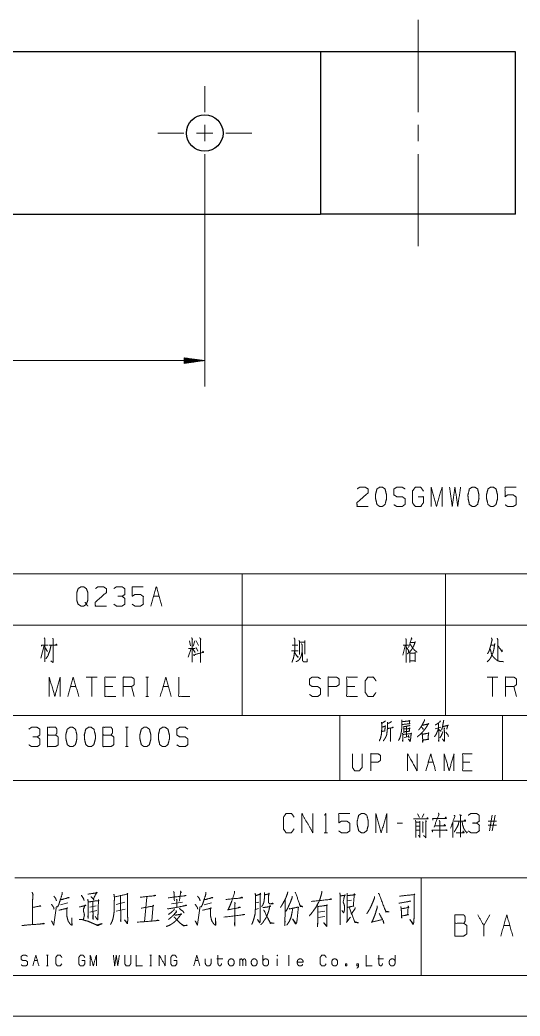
# Model space of a CAD drawing. Header units: millimetres. Extents: x 0 to 420, y 0 to 297.
# Drawn here: x 285.6 to 347.2, y 0 to 122.6 of the extents above; entities that cross this region are included whole.
import ezdxf

# ---------------------------------------------------------------- set-up
doc = ezdxf.new("R2010")
doc.units = ezdxf.units.MM
doc.layers.add('101', color=7, linetype='Continuous', true_color=0xffffff)

msp = doc.modelspace()

# ---------------------------------------------------------------- linework, layer by layer
at = {"layer": '101', "color": 163, "linetype": 'Continuous', "lineweight": 25}
for p, q in [((322.63, 118.71), (284.13, 118.71)), ((322.63, 118.71), (322.63, 98.71)), ((346.63, 98.71), (346.63, 118.71)), ((284.13, 98.71), (322.63, 98.71))]:
    msp.add_line(p, q, dxfattribs=at)
at = {"layer": '101', "color": 151, "linetype": 'Continuous', "lineweight": 18}
for p, q in [((308.38, 111.3), (308.38, 114.48)), ((308.38, 107.71), (308.38, 109.72)), ((334.63, 109.72), (334.63, 107.71)), ((305.79, 108.71), (302.62, 108.71)), ((307.38, 108.71), (309.39, 108.71)), ((310.98, 108.71), (314.15, 108.71)), ((308.38, 106.12), (308.38, 102.95))]:
    msp.add_line(p, q, dxfattribs=at)
at = {"layer": '101', "color": 22, "linetype": 'Continuous', "lineweight": 18}
for p, q in [((308.38, 102.95), (308.38, 77.52)), ((305.85, 81.03), (305.88, 81.03)), ((308.38, 80.7), (305.85, 81.03)), ((305.85, 81.03), (305.85, 80.36)), ((305.85, 81.03), (305.88, 81.03)), ((305.85, 80.98), (306.26, 80.98)), ((110.88, 80.7), (308.38, 80.7)), ((305.85, 80.93), (306.65, 80.93)), ((305.85, 80.87), (307.03, 80.87)), ((305.85, 80.82), (307.42, 80.82)), ((305.85, 80.77), (307.81, 80.77)), ((305.85, 80.72), (308.19, 80.72)), ((305.85, 80.36), (308.38, 80.7)), ((305.85, 80.67), (308.19, 80.67)), ((305.85, 80.62), (307.81, 80.62)), ((305.85, 80.57), (307.42, 80.57)), ((305.85, 80.52), (307.03, 80.52)), ((305.85, 80.47), (306.65, 80.47)), ((305.85, 80.42), (306.26, 80.42)), ((305.85, 80.37), (305.88, 80.37)), ((305.85, 80.37), (305.88, 80.37))]:
    msp.add_line(p, q, dxfattribs=at)
at = {"layer": '101', "color": 72, "linetype": 'Continuous', "lineweight": 18}
for p, q in [((283, 54.46), (313, 54.46)), ((313, 54.46), (338, 54.46)), ((313, 54.46), (313, 48.11)), ((338, 54.46), (338, 48.11)), ((338, 54.46), (368, 54.46)), ((302.09, 51.68), (302.76, 51.68)), ((283, 48.11), (313, 48.11)), ((313, 48.11), (338, 48.11)), ((313, 48.11), (313, 37)), ((338, 48.11), (368, 48.11)), ((338, 48.11), (338, 37)), ((288.6, 45.62), (288.21, 44.08)), ((306.49, 46.18), (306.62, 45.6)), ((307.15, 46.18), (306.94, 45.53)), ((307.33, 46.2), (307.61, 45.62)), ((319.15, 45.65), (319.82, 45.65)), ((320.1, 46.03), (320.7, 46.03)), ((320.7, 46.25), (320.7, 44.55)), ((333.02, 45.6), (332.74, 44.45)), ((343.6, 45.68), (344.03, 45.68)), ((288.74, 45.35), (289.04, 44.9)), ((306.72, 45.25), (306.32, 44.17)), ((306.37, 45.25), (307.18, 45.25)), ((306.87, 45.25), (307.18, 44.77)), ((307.31, 45.37), (307.52, 44.92)), ((319.06, 44.95), (319.87, 44.95)), ((295.14, 41.74), (293.8, 41.74)), ((294.47, 41.74), (294.47, 39.36)), ((301.12, 41.74), (301.46, 41.74)), ((301.3, 41.74), (301.3, 39.36)), ((344.45, 41.74), (343.11, 41.74)), ((343.78, 41.74), (343.78, 39.36)), ((291.86, 40.56), (292.53, 40.56)), ((297.08, 40.56), (296.08, 40.56)), ((299.7, 39.36), (299.36, 40.56)), ((303.24, 40.56), (303.91, 40.56)), ((326.85, 40.56), (325.84, 40.56)), ((346.73, 39.36), (346.39, 40.56)), ((301.12, 39.36), (301.46, 39.36)), ((283, 37), (313, 37)), ((313, 37), (338, 37)), ((338, 37), (368, 37)), ((333.22, 35.67), (333.2, 34.36)), ((336.72, 35.38), (337.43, 35.58)), ((298.63, 35.55), (298.96, 35.55)), ((298.8, 35.55), (298.8, 33.17)), ((332.92, 34.28), (333.47, 34.43)), ((298.63, 33.17), (298.96, 33.17)), ((335.89, 31.26), (336.48, 31.26)), ((341.01, 31.26), (340.12, 31.26)), ((334.57, 24.89), (334.81, 24.44)), ((335.33, 24.89), (335.12, 24.44)), ((343.41, 22.79), (343.74, 24.72)), ((344.1, 24.72), (343.76, 22.79)), ((332.72, 23.77), (332.04, 23.77)), ((338.91, 23.84), (338.91, 21.99)), ((344.26, 23.99), (343.25, 23.99)), ((344.26, 23.52), (343.25, 23.52)), ((323.06, 22.57), (323.49, 22.57)), ((334.66, 22.27), (334.83, 21.99)), ((338.17, 22.82), (338.08, 22.99)), ((340.16, 22.77), (340.07, 22.57)), ((290.64, 13.69), (291.54, 13.94)), ((294.25, 13.42), (295.03, 13.59)), ((298.54, 14.01), (297.49, 13.73)), ((301.25, 14.63), (300.98, 11.62)), ((304.3, 13.8), (305.66, 14.04)), ((308.32, 13.69), (309.22, 13.94)), ((315.02, 14.01), (314.63, 13.94)), ((323.85, 14.45), (323.66, 14.35)), ((326.44, 14.25), (325.93, 14.18)), ((294.25, 12.8), (295.08, 13)), ((297.47, 12.9), (298.59, 13.18)), ((315, 13.25), (314.63, 13.14)), ((323.17, 12.9), (322.32, 12.8)), ((343.45, 12.47), (342.71, 11.17)), ((322.32, 12.14), (323.17, 12.25)), ((345.17, 11.17), (345.91, 11.17)), ((288.91, 7.48), (289.1, 7.48)), ((289.01, 7.48), (289.01, 6.17)), ((301.64, 7.48), (301.83, 7.48)), ((301.74, 7.48), (301.74, 6.17)), ((315.51, 6.52), (315.51, 7.48)), ((318.71, 7.5), (318.71, 6.17)), ((287.41, 6.84), (287.78, 6.84)), ((288.91, 6.17), (289.1, 6.17)), ((301.64, 6.17), (301.83, 6.17)), ((307.21, 6.84), (307.58, 6.84)), ((309.85, 7.04), (310.59, 7.04)), ((312.68, 6.17), (312.68, 7.04)), ((317.3, 7.04), (317.3, 6.17)), ((329.66, 7.04), (330.39, 7.04))]:
    msp.add_line(p, q, dxfattribs=at)
at = {"layer": '101', "color": 133, "linetype": 'Continuous', "lineweight": 18}
for p, q in [((235, 37), (415, 37)), ((325, 37), (325, 29)), ((345, 37), (345, 29)), ((235, 29), (415, 29)), ((285, 17), (394, 17)), ((335, 17), (335, 5)), ((25, 5), (415, 5)), ((235, 5), (415, 5)), ((0, 0), (420, 0))]:
    msp.add_line(p, q, dxfattribs=at)
at = {"layer": '101', "color": 163, "linetype": 'Continuous', "lineweight": 25}
msp.add_circle((308.38, 108.71), 2.25, dxfattribs=at)
at = {"layer": '101', "color": 151, "linetype": 'Continuous', "lineweight": 18}
for points, knots in [([(334.63, 122.64), (334.63, 121.05), (334.63, 111.3)], [0, 0, 0.140063, 1, 1]), ([(334.63, 106.12), (334.63, 97.96), (334.63, 94.79)], [0, 0, 0.719874, 1, 1])]:
    msp.add_open_spline(points, degree=1, knots=knots, dxfattribs=at)
at = {"layer": '101', "color": 163, "linetype": 'Continuous', "lineweight": 25}
for points, knots in [([(346.63, 118.71), (346.23, 118.71), (345.03, 118.71), (343.12, 118.71), (340.63, 118.71), (337.74, 118.71), (336.2, 118.71), (333.07, 118.71), (330.04, 118.71), (327.33, 118.71), (325.11, 118.71), (324.24, 118.71), (323.04, 118.71), (322.63, 118.71)], [0, 0, 0.017037, 0.066987, 0.146447, 0.25, 0.370591, 0.434737, 0.565263, 0.691342, 0.804381, 0.896676, 0.933013, 0.982963, 1, 1]), ([(346.63, 98.71), (346.23, 98.71), (345.03, 98.71), (343.12, 98.71), (340.63, 98.71), (337.74, 98.71), (336.2, 98.71), (333.07, 98.71), (330.04, 98.71), (327.33, 98.71), (326.15, 98.71), (324.24, 98.71), (323.55, 98.71), (322.74, 98.71), (322.63, 98.71)], [0, 0, 0.017037, 0.066987, 0.146447, 0.25, 0.370591, 0.434737, 0.565263, 0.691342, 0.804381, 0.853553, 0.933013, 0.961939, 0.995723, 1, 1])]:
    msp.add_open_spline(points, degree=1, knots=knots, dxfattribs=at)
at = {"layer": '101', "color": 72, "linetype": 'Continuous', "lineweight": 18}
for points, knots in [([(327.12, 64.89), (327.44, 65.11), (328.13, 65.11), (328.47, 64.89), (328.47, 64.41), (327.1, 63.21), (327.12, 62.74), (328.47, 62.74)], [0, 0, 0.069691, 0.192976, 0.265274, 0.350227, 0.67474, 0.759752, 1, 1]), ([(330.23, 62.74), (330.57, 62.99), (330.74, 63.69), (330.74, 64.16), (330.57, 64.89), (330.23, 65.11), (329.89, 65.11), (329.56, 64.89), (329.38, 64.16), (329.4, 63.69), (329.56, 62.99), (329.89, 62.74), (330.23, 62.74)], [0, 0, 0.067524, 0.18397, 0.260583, 0.380943, 0.446139, 0.500306, 0.565503, 0.685862, 0.762528, 0.878309, 0.945833, 1, 1]), ([(331.66, 62.96), (331.99, 62.74), (332.68, 62.74), (333.02, 62.99), (333.02, 63.69), (332.68, 63.94), (332.01, 63.94), (331.66, 64.16), (331.66, 64.89), (332.01, 65.11), (332.68, 65.11), (333.02, 64.89)], [0, 0, 0.068037, 0.184056, 0.254519, 0.372335, 0.442798, 0.555842, 0.62637, 0.748394, 0.818922, 0.931966, 1, 1]), ([(334.62, 63.94), (335.29, 63.94), (335.29, 63.21), (334.96, 62.74), (334.27, 62.74), (333.93, 63.21), (333.93, 64.64), (334.29, 65.11), (334.94, 65.11), (335.28, 64.64)], [0, 0, 0.103295, 0.214796, 0.30426, 0.410274, 0.49974, 0.718896, 0.809958, 0.910535, 1, 1]), ([(336.23, 62.74), (336.23, 65.11), (336.9, 62.74), (337.57, 65.11), (337.57, 62.74)], [0, 0, 0.245192, 0.5, 0.754808, 1, 1]), ([(338.5, 65.11), (338.82, 62.74), (339.16, 65.11), (339.51, 62.74), (339.85, 65.11)], [0, 0, 0.249745, 0.499742, 0.750003, 1, 1]), ([(341.61, 62.74), (341.95, 62.99), (342.12, 63.69), (342.12, 64.16), (341.95, 64.89), (341.61, 65.11), (341.28, 65.11), (340.94, 64.89), (340.76, 64.16), (340.78, 63.69), (340.94, 62.99), (341.28, 62.74), (341.61, 62.74)], [0, 0, 0.067524, 0.18397, 0.260583, 0.380943, 0.446139, 0.500306, 0.565503, 0.685862, 0.762528, 0.878309, 0.945833, 1, 1]), ([(343.89, 62.74), (344.22, 62.99), (344.4, 63.69), (344.4, 64.16), (344.22, 64.89), (343.89, 65.11), (343.55, 65.11), (343.22, 64.89), (343.04, 64.16), (343.06, 63.69), (343.22, 62.99), (343.55, 62.74), (343.89, 62.74)], [0, 0, 0.067524, 0.18397, 0.260583, 0.380943, 0.446139, 0.500306, 0.565503, 0.685862, 0.762528, 0.878309, 0.945833, 1, 1]), ([(345.32, 62.96), (345.65, 62.74), (346.34, 62.74), (346.68, 62.96), (346.68, 63.91), (346.34, 64.16), (345.65, 64.16), (345.32, 63.94), (345.32, 65.11), (346.68, 65.11)], [0, 0, 0.062229, 0.168345, 0.230571, 0.376816, 0.441264, 0.547379, 0.609609, 0.79049, 1, 1]), ([(293.65, 50.95), (293.81, 50.7), (293.48, 50.48), (293.14, 50.48), (292.8, 50.7), (292.63, 51.18), (292.63, 52.15), (292.8, 52.63), (293.14, 52.85), (293.48, 52.85), (293.81, 52.63), (293.99, 52.15), (293.99, 51.2), (293.81, 50.7), (293.99, 50.48)], [0, 0, 0.043279, 0.102317, 0.151367, 0.210407, 0.284429, 0.426831, 0.500853, 0.559894, 0.608944, 0.667982, 0.742004, 0.880755, 0.958211, 1, 1]), ([(294.92, 52.63), (295.24, 52.85), (295.93, 52.85), (296.27, 52.63), (296.27, 52.15), (294.9, 50.95), (294.92, 50.48), (296.27, 50.48)], [0, 0, 0.069691, 0.192979, 0.265274, 0.350227, 0.674741, 0.759752, 1, 1]), ([(298.21, 51.68), (298.54, 51.9), (298.54, 52.63), (298.21, 52.85), (297.52, 52.85), (297.18, 52.63)], [0, 0, 0.153872, 0.429851, 0.583723, 0.846122, 1, 1]), ([(299.46, 50.7), (299.79, 50.48), (300.48, 50.48), (300.82, 50.7), (300.82, 51.65), (300.48, 51.9), (299.79, 51.9), (299.46, 51.68), (299.46, 52.85), (300.82, 52.85)], [0, 0, 0.062229, 0.168345, 0.230571, 0.376816, 0.441264, 0.547379, 0.609609, 0.79049, 1, 1]), ([(297.2, 50.7), (297.52, 50.48), (298.21, 50.48), (298.54, 50.7), (298.54, 51.43), (298.21, 51.68), (297.69, 51.68)], [0, 0, 0.124123, 0.34369, 0.472445, 0.703376, 0.836727, 1, 1]), ([(288.3, 45.53), (288.28, 45.68), (289.1, 45.68)], [0, 0, 0.156667, 1, 1]), ([(288.64, 46.55), (288.71, 46.45), (288.71, 43.6)], [0, 0, 0.041199, 1, 1]), ([(289.47, 45.62), (289.4, 45.37), (289.36, 45.15), (289.29, 44.9), (289.18, 44.65), (289.1, 44.38), (288.95, 44.17), (288.85, 43.98)], [0, 0, 0.146031, 0.274053, 0.420084, 0.572724, 0.735083, 0.872755, 1, 1]), ([(289.22, 45.65), (290.21, 45.65), (290.12, 45.78), (290.01, 45.65)], [0, 0, 0.757413, 0.874554, 1, 1]), ([(289.68, 46.53), (289.73, 46.38), (289.73, 43.53), (289.43, 43.73)], [0, 0, 0.047209, 0.892896, 1, 1]), ([(306.76, 46.58), (306.87, 46.38), (306.81, 46.45), (306.81, 43.55)], [0, 0, 0.070344, 0.098885, 1, 1]), ([(307.75, 46.58), (307.93, 46.38), (307.86, 46.45), (307.86, 43.53)], [0, 0, 0.081006, 0.11229, 1, 1]), ([(319.36, 46.55), (319.48, 46.35), (319.48, 45), (319.39, 44.7), (319.36, 44.38), (319.29, 44.03), (319.2, 43.83), (319.11, 43.55)], [0, 0, 0.076125, 0.513098, 0.614331, 0.720148, 0.835726, 0.906504, 1, 1]), ([(320.26, 45.83), (320.38, 45.73), (320.38, 44.85), (320.3, 44.6), (320.26, 44.38), (320.19, 44.2), (320.05, 43.95), (319.91, 43.78), (319.62, 43.63)], [0, 0, 0.062435, 0.405831, 0.509895, 0.599279, 0.673351, 0.786072, 0.874364, 1, 1]), ([(319.96, 46.25), (320.05, 46.1), (320.05, 44.5)], [0, 0, 0.098129, 1, 1]), ([(333.09, 46.45), (333.19, 46.35), (333.14, 46.43), (333.14, 43.53), (333.14, 45.65), (332.79, 45.65), (333.44, 45.65)], [0, 0, 0.023247, 0.037896, 0.500409, 0.839319, 0.895699, 1, 1]), ([(333.18, 45.43), (333.48, 44.95), (333.48, 45.02), (333.44, 44.83)], [0, 0, 0.668993, 0.75826, 1, 1]), ([(333.71, 46), (334.26, 46), (334.27, 46.1), (334.11, 45.62), (333.88, 45.18), (333.62, 44.85), (333.3, 44.6)], [0, 0, 0.220966, 0.26192, 0.463932, 0.667691, 0.836831, 1, 1]), ([(333.78, 46.58), (333.88, 46.43), (333.81, 46.45), (333.46, 45.37)], [0, 0, 0.132126, 0.186059, 1, 1]), ([(333.64, 45.78), (333.81, 45.55), (334.01, 45.25), (334.18, 45.05), (334.5, 44.8)], [0, 0, 0.21756, 0.48939, 0.692342, 1, 1]), ([(344.06, 45.85), (343.95, 45.12), (343.88, 44.9), (343.85, 44.73), (343.74, 44.55), (343.65, 44.35), (343.6, 44.2), (343.48, 44), (343.37, 43.85), (343.14, 43.63)], [0, 0, 0.296653, 0.392139, 0.46442, 0.547269, 0.635793, 0.700209, 0.795421, 0.869798, 1, 1]), ([(343.65, 46.55), (343.74, 46.33), (343.65, 46), (343.62, 45.83), (343.55, 45.6), (343.48, 45.35), (343.41, 45.12), (343.35, 44.92), (343.27, 44.77), (343.16, 44.6)], [0, 0, 0.116541, 0.278918, 0.364993, 0.478696, 0.603951, 0.71766, 0.817412, 0.901346, 1, 1]), ([(344.36, 46.53), (344.43, 46.35), (344.43, 43.83)], [0, 0, 0.06955, 1, 1]), ([(344.4, 45.65), (344.98, 44.85), (344.98, 45.08)], [0, 0, 0.814824, 1, 1]), ([(307.15, 44.5), (307.1, 44.38), (306.99, 44.45), (308.23, 44.8), (308.17, 44.92), (308.1, 44.77)], [0, 0, 0.073272, 0.143369, 0.837239, 0.91051, 1, 1]), ([(319.47, 44.7), (319.82, 44.17), (319.87, 44.23), (319.73, 44.33)], [0, 0, 0.720064, 0.802978, 1, 1]), ([(320.4, 44.7), (320.4, 43.78), (320.49, 43.65), (320.63, 43.6), (320.99, 43.6), (320.99, 43.98)], [0, 0, 0.472764, 0.551003, 0.627661, 0.808338, 1, 1]), ([(333.62, 44.8), (333.62, 43.55), (333.62, 43.73), (334.26, 43.73), (334.26, 43.6), (334.26, 44.8), (334.26, 44.68), (333.69, 44.68)], [0, 0, 0.306605, 0.34953, 0.505604, 0.536265, 0.830605, 0.861265, 1, 1]), ([(343.48, 45.2), (343.55, 45.02), (343.6, 44.83), (343.64, 44.65), (343.81, 44.3), (343.9, 44.2), (344.15, 43.95), (344.29, 43.83), (344.47, 43.73), (344.71, 43.65), (344.94, 43.65), (345.12, 43.63)], [0, 0, 0.075192, 0.15762, 0.228747, 0.384949, 0.438119, 0.578251, 0.653441, 0.734337, 0.837345, 0.928883, 1, 1]), ([(289.25, 39.36), (289.25, 41.74), (289.92, 39.36), (290.59, 41.74), (290.59, 39.36)], [0, 0, 0.245192, 0.5, 0.754808, 1, 1]), ([(297.42, 39.36), (296.08, 39.36), (296.08, 41.74), (297.42, 41.74)], [0, 0, 0.26539, 0.73461, 1, 1]), ([(298.35, 39.36), (298.35, 41.74), (299.36, 41.74), (299.7, 41.51), (299.7, 40.79), (299.36, 40.56), (298.35, 40.56)], [0, 0, 0.400952, 0.571034, 0.639278, 0.761674, 0.829918, 1, 1]), ([(305.18, 41.74), (305.18, 39.36), (306.53, 39.36)], [0, 0, 0.638733, 1, 1]), ([(321.27, 39.59), (321.6, 39.36), (322.29, 39.36), (322.63, 39.61), (322.63, 40.31), (322.29, 40.56), (321.62, 40.56), (321.27, 40.79), (321.27, 41.51), (321.62, 41.74), (322.29, 41.74), (322.63, 41.51)], [0, 0, 0.068037, 0.184055, 0.25452, 0.372335, 0.4428, 0.555844, 0.626371, 0.748393, 0.81892, 0.931964, 1, 1]), ([(323.56, 39.36), (323.56, 41.74), (324.57, 41.74), (324.91, 41.51), (324.91, 40.79), (324.55, 40.56), (323.56, 40.56)], [0, 0, 0.401147, 0.571311, 0.639588, 0.762044, 0.832821, 1, 1]), ([(327.18, 39.36), (325.84, 39.36), (325.84, 41.74), (327.18, 41.74)], [0, 0, 0.26539, 0.73461, 1, 1]), ([(329.44, 39.84), (329.11, 39.36), (328.45, 39.36), (328.12, 39.84), (328.12, 41.26), (328.45, 41.74), (329.12, 41.74), (329.46, 41.26)], [0, 0, 0.114568, 0.243366, 0.357936, 0.638584, 0.753154, 0.885433, 1, 1]), ([(345.38, 39.36), (345.38, 41.74), (346.39, 41.74), (346.73, 41.51), (346.73, 40.79), (346.39, 40.56), (345.38, 40.56)], [0, 0, 0.400951, 0.571036, 0.639278, 0.761673, 0.829915, 1, 1]), ([(330.63, 36.35), (330.57, 36.31), (330.14, 36.02), (330.11, 36.2), (330.16, 36.02), (330.16, 35.45), (330.14, 35.09), (330.13, 34.85), (330.1, 34.61), (330.05, 34.39), (329.99, 34.16), (329.91, 34.01), (329.85, 33.88)], [0, 0, 0.024363, 0.186803, 0.243942, 0.302154, 0.485024, 0.597668, 0.675195, 0.753199, 0.825098, 0.89819, 0.953346, 1, 1]), ([(330.19, 35.03), (330.22, 35.05), (330.58, 35.11), (330.54, 35.09), (330.58, 35.78), (330.61, 35.69), (330.18, 35.58)], [0, 0, 0.022681, 0.239273, 0.269981, 0.676983, 0.732557, 1, 1]), ([(331.36, 36.26), (331.11, 36.09), (330.88, 36.02), (330.85, 36.2), (330.88, 35.93), (330.86, 35.67), (330.85, 35.38), (330.83, 35.14), (330.8, 34.92), (330.77, 34.67), (330.72, 34.5), (330.64, 34.36), (330.57, 34.21), (330.49, 34.08), (330.41, 33.97), (330.33, 33.88)], [0, 0, 0.096319, 0.172937, 0.229415, 0.313416, 0.396985, 0.487495, 0.564125, 0.634336, 0.711437, 0.768975, 0.817388, 0.871906, 0.920319, 0.962889, 1, 1]), ([(332.63, 36.46), (332.64, 36.26), (332.64, 35.91), (332.63, 35.58), (332.61, 35.36), (332.58, 35.07), (332.53, 34.83), (332.49, 34.56), (332.42, 34.36), (332.35, 34.16), (332.22, 33.92)], [0, 0, 0.076503, 0.212087, 0.33934, 0.424292, 0.535105, 0.630037, 0.733301, 0.813245, 0.895183, 1, 1]), ([(332.67, 36.24), (333.64, 36.35), (333.59, 36.39), (333.55, 36), (333.63, 36), (332.66, 35.89)], [0, 0, 0.39108, 0.416924, 0.577585, 0.60892, 1, 1]), ([(333.63, 35.8), (333.58, 35.75), (333.19, 35.69), (332.97, 35.64), (332.77, 35.6)], [0, 0, 0.07226, 0.516589, 0.766867, 1, 1]), ([(335.2, 35.84), (335.25, 35.82), (335.95, 35.98), (335.9, 36.02), (335.78, 35.8), (335.64, 35.56), (335.5, 35.36), (335.34, 35.16), (335.17, 34.96), (334.98, 34.76), (334.78, 34.58), (334.62, 34.47), (334.5, 34.36)], [0, 0, 0.017093, 0.254607, 0.275864, 0.359629, 0.452278, 0.53264, 0.616084, 0.70281, 0.792986, 0.881828, 0.944963, 1, 1]), ([(335.42, 36.53), (335.4, 36.37), (335.22, 36.02), (335.11, 35.8), (334.98, 35.6), (334.83, 35.38), (334.67, 35.22)], [0, 0, 0.101774, 0.363754, 0.525154, 0.678922, 0.85608, 1, 1]), ([(335.03, 35.6), (335.06, 35.58), (335.23, 35.38), (335.25, 35.27), (335.19, 35.42)], [0, 0, 0.066028, 0.519581, 0.712132, 1, 1]), ([(337.37, 36.35), (337.34, 36.26), (337.14, 36.09), (336.92, 35.93), (336.73, 35.84)], [0, 0, 0.111856, 0.433088, 0.752703, 1, 1]), ([(337.15, 36.02), (337.17, 34.28), (337.18, 33.79), (337.15, 33.88), (337.17, 34.08)], [0, 0, 0.691283, 0.883884, 0.921006, 1, 1]), ([(337.78, 36.44), (337.76, 36.33), (337.68, 35.87), (337.62, 35.56), (337.51, 35.18)], [0, 0, 0.086565, 0.451629, 0.696477, 1, 1]), ([(337.65, 35.64), (338.35, 35.8), (338.29, 35.82), (338.15, 35.34)], [0, 0, 0.557066, 0.608364, 1, 1]), ([(287.76, 34.37), (288.09, 34.6), (288.09, 35.32), (287.76, 35.55), (287.07, 35.55), (286.73, 35.32)], [0, 0, 0.153872, 0.429851, 0.583722, 0.846128, 1, 1]), ([(286.75, 33.4), (287.07, 33.17), (287.76, 33.17), (288.09, 33.4), (288.09, 34.12), (287.76, 34.37), (287.24, 34.37)], [0, 0, 0.124118, 0.34369, 0.472445, 0.703376, 0.836728, 1, 1]), ([(289.03, 34.6), (289.03, 35.55), (290.03, 35.55), (290.19, 35.32), (290.19, 34.85), (290.03, 34.6), (289.03, 34.6), (289.03, 33.17), (290.02, 33.17), (290.35, 33.4), (290.35, 34.37), (290.03, 34.6)], [0, 0, 0.115917, 0.238848, 0.272469, 0.330428, 0.366583, 0.489514, 0.663389, 0.784164, 0.833486, 0.952454, 1, 1]), ([(292.13, 33.17), (292.47, 33.42), (292.65, 34.12), (292.65, 34.6), (292.47, 35.32), (292.13, 35.55), (291.8, 35.55), (291.46, 35.32), (291.28, 34.6), (291.3, 34.12), (291.46, 33.42), (291.8, 33.17), (292.13, 33.17)], [0, 0, 0.067527, 0.183972, 0.260584, 0.380943, 0.446142, 0.500305, 0.565504, 0.685864, 0.762529, 0.87831, 0.945837, 1, 1]), ([(294.41, 33.17), (294.74, 33.42), (294.92, 34.12), (294.92, 34.6), (294.74, 35.32), (294.41, 35.55), (294.07, 35.55), (293.74, 35.32), (293.56, 34.6), (293.58, 34.12), (293.74, 33.42), (294.07, 33.17), (294.41, 33.17)], [0, 0, 0.067527, 0.183973, 0.260585, 0.380944, 0.446143, 0.500306, 0.565505, 0.685865, 0.76253, 0.87831, 0.945837, 1, 1]), ([(295.85, 34.6), (295.85, 35.55), (296.86, 35.55), (297.02, 35.32), (297.02, 34.85), (296.86, 34.6), (295.85, 34.6), (295.85, 33.17), (296.84, 33.17), (297.18, 33.4), (297.18, 34.37), (296.86, 34.6)], [0, 0, 0.115917, 0.238845, 0.272468, 0.330427, 0.366583, 0.489512, 0.663388, 0.78416, 0.833484, 0.952452, 1, 1]), ([(301.24, 33.17), (301.57, 33.42), (301.75, 34.12), (301.75, 34.6), (301.57, 35.32), (301.24, 35.55), (300.9, 35.55), (300.57, 35.32), (300.39, 34.6), (300.41, 34.12), (300.57, 33.42), (300.9, 33.17), (301.24, 33.17)], [0, 0, 0.067524, 0.183971, 0.260583, 0.380943, 0.446139, 0.500306, 0.565503, 0.685862, 0.762528, 0.878309, 0.945833, 1, 1]), ([(303.51, 33.17), (303.85, 33.42), (304.03, 34.12), (304.03, 34.6), (303.85, 35.32), (303.51, 35.55), (303.18, 35.55), (302.84, 35.32), (302.67, 34.6), (302.68, 34.12), (302.84, 33.42), (303.18, 33.17), (303.51, 33.17)], [0, 0, 0.067527, 0.183972, 0.260584, 0.380943, 0.446142, 0.500305, 0.565504, 0.685864, 0.762529, 0.87831, 0.945837, 1, 1]), ([(304.94, 33.4), (305.28, 33.17), (305.97, 33.17), (306.3, 33.42), (306.3, 34.12), (305.97, 34.37), (305.3, 34.37), (304.94, 34.6), (304.94, 35.32), (305.3, 35.55), (305.97, 35.55), (306.3, 35.32)], [0, 0, 0.068036, 0.184054, 0.25452, 0.372335, 0.4428, 0.555843, 0.626371, 0.748393, 0.81892, 0.931964, 1, 1]), ([(330.86, 35.4), (331.57, 35.53), (331.52, 35.56), (331.44, 35.51)], [0, 0, 0.834819, 0.895271, 1, 1]), ([(331.22, 35.45), (331.22, 33.81), (331.21, 33.92), (331.22, 34.1)], [0, 0, 0.849783, 0.907772, 1, 1]), ([(332.72, 34.85), (332.74, 34.65), (332.75, 34.14), (332.74, 33.81), (332.72, 33.9), (332.75, 34.12)], [0, 0, 0.147471, 0.523364, 0.768667, 0.835021, 1, 1]), ([(332.75, 34.67), (333.81, 34.78), (333.78, 34.85), (333.77, 34.74), (333.72, 34.23), (333.7, 34.03), (333.64, 33.81), (333.44, 34.1), (333.66, 33.88)], [0, 0, 0.374083, 0.399749, 0.43883, 0.61759, 0.687458, 0.767887, 0.891105, 1, 1]), ([(332.85, 35.49), (332.86, 35.34), (332.89, 34.89), (332.88, 35), (333.61, 35.07), (333.55, 35.07), (333.59, 35.47), (333.63, 35.4), (332.86, 35.34)], [0, 0, 0.056492, 0.217482, 0.258029, 0.525926, 0.548635, 0.694164, 0.720796, 1, 1]), ([(333.42, 34.56), (333.49, 34.39), (333.52, 34.25)], [0, 0, 0.579215, 1, 1]), ([(335.11, 34.81), (335.14, 34.74), (335.17, 34.19), (335.19, 34.12), (335.19, 33.72), (335.17, 33.9), (335.17, 33.97), (335.94, 34.08), (335.84, 34.08), (335.92, 34.89), (335.95, 34.85), (335.9, 34.83), (335.15, 34.69)], [0, 0, 0.018828, 0.160986, 0.178485, 0.280676, 0.326272, 0.343303, 0.542024, 0.566111, 0.777126, 0.791033, 0.804348, 1, 1]), ([(337.15, 35.47), (337.06, 35.18), (336.95, 34.94), (336.86, 34.69), (336.76, 34.56), (336.65, 34.39)], [0, 0, 0.251918, 0.474135, 0.691326, 0.826694, 1, 1]), ([(337.17, 35.31), (337.37, 35.14), (337.42, 35.05)], [0, 0, 0.729109, 1, 1]), ([(337.67, 35.03), (337.65, 34.92), (337.48, 34.52), (337.31, 34.25)], [0, 0, 0.129619, 0.632946, 1, 1]), ([(337.81, 35.49), (337.89, 35.38), (337.85, 35.4), (337.87, 34.23), (337.87, 33.94), (337.85, 33.79), (337.61, 34.14), (337.85, 33.83)], [0, 0, 0.051678, 0.066298, 0.513635, 0.623349, 0.682727, 0.848098, 1, 1]), ([(338.03, 34.96), (338.31, 34.61), (338.35, 34.43)], [0, 0, 0.711821, 1, 1]), ([(326.54, 32.3), (326.54, 30.62), (326.82, 30.2), (327.41, 30.2), (327.73, 30.62), (327.73, 32.3)], [0, 0, 0.337151, 0.438599, 0.557782, 0.662849, 1, 1]), ([(328.8, 30.2), (328.8, 32.3), (329.69, 32.3), (329.99, 32.1), (329.99, 31.46), (329.68, 31.26), (328.8, 31.26)], [0, 0, 0.401145, 0.571312, 0.639588, 0.762043, 0.832818, 1, 1]), ([(333.33, 30.2), (333.33, 32.3), (334.51, 30.2), (334.51, 32.3)], [0, 0, 0.317574, 0.682426, 1, 1]), ([(337.85, 30.2), (337.85, 32.3), (338.45, 30.2), (339.04, 32.3), (339.04, 30.2)], [0, 0, 0.245192, 0.5, 0.754808, 1, 1]), ([(341.3, 30.2), (340.12, 30.2), (340.12, 32.3), (341.3, 32.3)], [0, 0, 0.265389, 0.734611, 1, 1]), ([(319.37, 23.04), (319.04, 22.57), (318.38, 22.57), (318.05, 23.04), (318.05, 24.47), (318.38, 24.94), (319.06, 24.94), (319.39, 24.47)], [0, 0, 0.114567, 0.243366, 0.357935, 0.638584, 0.753154, 0.885433, 1, 1]), ([(320.33, 22.57), (320.33, 24.94), (321.67, 22.57), (321.67, 24.94)], [0, 0, 0.317574, 0.682426, 1, 1]), ([(323.13, 24.74), (323.27, 24.94), (323.27, 22.57)], [0, 0, 0.093491, 1, 1]), ([(324.86, 22.79), (325.2, 22.57), (325.89, 22.57), (326.22, 22.79), (326.22, 23.74), (325.89, 23.99), (325.2, 23.99), (324.86, 23.77), (324.86, 24.94), (326.22, 24.94)], [0, 0, 0.062227, 0.168342, 0.230571, 0.376816, 0.441267, 0.547382, 0.609609, 0.79049, 1, 1]), ([(327.99, 22.57), (328.32, 22.82), (328.5, 23.52), (328.5, 23.99), (328.32, 24.72), (327.99, 24.94), (327.65, 24.94), (327.31, 24.72), (327.14, 23.99), (327.15, 23.52), (327.31, 22.82), (327.65, 22.57), (327.99, 22.57)], [0, 0, 0.067524, 0.18397, 0.260583, 0.380943, 0.446139, 0.500306, 0.565503, 0.685862, 0.762528, 0.878309, 0.945833, 1, 1]), ([(329.43, 22.57), (329.43, 24.94), (330.1, 22.57), (330.77, 24.94), (330.77, 22.57)], [0, 0, 0.245192, 0.5, 0.754808, 1, 1]), ([(337.11, 24.99), (337.2, 24.87), (336.6, 23.27)], [0, 0, 0.082203, 1, 1]), ([(339.05, 24.74), (339.16, 24.64), (338.63, 23.12)], [0, 0, 0.082808, 1, 1]), ([(339.74, 24.79), (339.95, 24.69), (339.86, 24.67), (339.86, 22.04)], [0, 0, 0.079447, 0.110564, 1, 1]), ([(341.82, 23.77), (342.16, 23.99), (342.16, 24.72), (341.82, 24.94), (341.13, 24.94), (340.8, 24.72)], [0, 0, 0.153872, 0.429852, 0.583723, 0.846122, 1, 1]), ([(334.07, 24.27), (335.86, 24.27), (335.8, 24.42), (335.68, 24.29)], [0, 0, 0.842002, 0.917042, 1, 1]), ([(334.28, 24.09), (334.36, 23.92), (334.36, 21.97), (334.36, 23.87), (334.83, 23.87), (334.83, 23.99), (334.83, 21.99), (334.83, 23.37), (334.34, 23.37), (334.34, 22.89), (334.81, 22.89)], [0, 0, 0.019945, 0.226008, 0.426787, 0.477219, 0.490428, 0.701775, 0.847076, 0.899376, 0.94957, 1, 1]), ([(335.17, 23.92), (335.26, 23.84), (335.19, 23.87), (335.19, 22.62)], [0, 0, 0.080439, 0.132479, 1, 1]), ([(335.56, 24.07), (335.68, 23.97), (335.59, 24.04), (335.59, 21.97), (335.31, 22.22)], [0, 0, 0.058324, 0.10082, 0.861608, 1, 1]), ([(336.44, 24.12), (336.42, 24.32), (338.12, 24.32), (338.03, 24.52), (337.94, 24.34)], [0, 0, 0.086832, 0.820653, 0.915215, 1, 1]), ([(336.67, 23.44), (337.98, 23.44), (337.89, 23.59), (337.8, 23.44)], [0, 0, 0.789755, 0.894881, 1, 1]), ([(337.22, 24.09), (337.3, 23.97), (337.3, 21.99)], [0, 0, 0.071939, 1, 1]), ([(339.07, 23.99), (340.48, 23.99), (340.41, 24.17), (340.3, 24.04)], [0, 0, 0.800376, 0.907209, 1, 1]), ([(339.65, 23.94), (339.56, 23.52), (339.33, 23.09), (339.07, 22.67)], [0, 0, 0.306096, 0.646776, 1, 1]), ([(340.04, 23.97), (340.11, 23.52), (340.25, 23.09), (340.5, 22.69), (340.66, 22.64), (340.71, 22.67), (340.57, 22.52)], [0, 0, 0.252325, 0.500432, 0.760972, 0.853341, 0.885811, 1, 1]), ([(340.81, 22.79), (341.13, 22.57), (341.82, 22.57), (342.16, 22.79), (342.16, 23.52), (341.82, 23.77), (341.31, 23.77)], [0, 0, 0.124124, 0.343692, 0.472448, 0.70338, 0.836733, 1, 1]), ([(336.42, 22.67), (336.35, 22.87), (338.19, 22.87), (338.08, 22.92)], [0, 0, 0.097866, 0.945905, 1, 1]), ([(339.3, 22.57), (340.29, 22.57), (340.16, 22.79)], [0, 0, 0.794012, 1, 1]), ([(287.13, 15.25), (287.27, 14.9), (287.23, 15.01), (287.2, 14.28), (287.2, 12.25), (287.18, 11.28)], [0, 0, 0.088891, 0.116032, 0.287978, 0.770794, 1, 1]), ([(289.81, 14.76), (290.03, 14.49), (290.08, 14.35), (290.13, 14.18)], [0, 0, 0.519919, 0.73571, 1, 1]), ([(290.83, 15.25), (290.83, 15.01), (290.59, 14.25), (290.42, 13.73), (290.25, 13.42)], [0, 0, 0.124612, 0.535976, 0.817159, 1, 1]), ([(293.2, 14.87), (293.47, 14.45), (293.54, 14.21)], [0, 0, 0.661595, 1, 1]), ([(294, 15.01), (295.13, 15.18), (295.1, 15.25), (294.66, 14.42), (294.37, 14.7), (294.69, 14.38), (294.74, 14.25)], [0, 0, 0.361753, 0.385074, 0.683733, 0.811934, 0.953357, 1, 1]), ([(297.2, 15.01), (297.27, 14.59), (297.25, 14.18), (297.25, 13.45), (297.22, 12.8), (297.17, 12.42), (297.1, 12.04), (296.98, 11.66), (296.88, 11.45), (296.78, 11.28)], [0, 0, 0.110336, 0.219176, 0.409317, 0.581468, 0.681885, 0.783317, 0.887931, 0.947989, 1, 1]), ([(297.27, 14.66), (298.91, 15.04), (298.86, 15.14), (298.86, 14.63), (298.88, 13.21), (298.88, 12.38), (298.91, 11.87), (298.88, 11.52), (298.88, 11.35), (298.52, 11.83), (298.86, 11.45)], [0, 0, 0.250211, 0.267275, 0.344454, 0.55544, 0.678925, 0.756189, 0.80777, 0.833496, 0.923863, 1, 1]), ([(298, 14.8), (298.05, 12.07), (298.05, 11.59), (298.03, 11.8), (298.05, 12.21)], [0, 0, 0.711345, 0.837386, 0.891777, 1, 1]), ([(300.42, 14.63), (302.34, 14.83), (302.25, 14.87), (302.08, 14.8)], [0, 0, 0.870762, 0.917258, 1, 1]), ([(303.88, 14.56), (306.08, 14.83), (305.95, 14.83), (305.81, 14.76)], [0, 0, 0.886329, 0.935184, 1, 1]), ([(304.54, 15.32), (304.64, 15.18), (304.59, 15.18), (304.64, 14.18)], [0, 0, 0.138589, 0.178592, 1, 1]), ([(305.37, 15.39), (305.51, 15.21), (305.42, 15.28), (305.25, 14.14)], [0, 0, 0.151118, 0.230947, 1, 1]), ([(307.49, 14.76), (307.71, 14.49), (307.76, 14.35), (307.81, 14.18)], [0, 0, 0.519919, 0.73571, 1, 1]), ([(308.51, 15.25), (308.51, 15.01), (308.27, 14.25), (308.1, 13.73), (307.93, 13.42)], [0, 0, 0.124612, 0.535976, 0.817159, 1, 1]), ([(312.05, 15.39), (312.05, 15.18), (311.73, 14.21), (311.51, 13.66), (311.24, 13.07), (311.2, 13.07), (312.76, 13.38), (312.66, 13.42), (312.44, 13.32)], [0, 0, 0.046524, 0.275032, 0.408545, 0.553501, 0.564465, 0.92219, 0.945453, 1, 1]), ([(314.59, 15.14), (314.61, 14.87), (314.63, 14.01), (314.61, 13.18), (314.56, 12.52), (314.41, 11.94), (314.27, 11.52), (314.15, 11.28)], [0, 0, 0.070329, 0.28934, 0.499598, 0.66644, 0.819873, 0.931329, 1, 1]), ([(314.66, 14.83), (315.29, 15.04), (315.2, 15.11), (315.2, 11.76), (315.17, 11.52), (315.15, 11.45), (314.85, 11.9), (315.15, 11.52)], [0, 0, 0.122094, 0.143965, 0.756447, 0.800872, 0.814266, 0.912285, 1, 1]), ([(315.71, 15.21), (315.73, 14.87), (315.71, 14.42), (315.66, 14.04), (315.56, 13.76), (315.44, 13.56), (315.37, 13.49)], [0, 0, 0.190955, 0.438946, 0.650198, 0.811822, 0.94447, 1, 1]), ([(315.76, 14.94), (316.34, 15.04), (316.27, 15.14), (316.22, 14.63), (316.22, 14.18), (316.24, 13.94), (316.37, 13.83), (316.81, 13.83), (316.71, 13.9), (316.54, 13.83)], [0, 0, 0.209703, 0.254415, 0.437769, 0.595975, 0.681595, 0.738019, 0.892888, 0.935041, 1, 1]), ([(318.59, 15.28), (318.56, 15.11), (318.39, 14.63), (318.22, 14.28), (318, 13.87), (317.83, 13.59), (317.68, 13.35)], [0, 0, 0.081145, 0.319756, 0.499049, 0.717311, 0.868474, 1, 1]), ([(319.12, 14.76), (319.15, 14.63), (318.93, 14.04), (318.83, 13.83), (318.68, 13.49), (318.54, 13.18), (318.34, 12.87)], [0, 0, 0.067376, 0.36846, 0.478481, 0.658656, 0.823687, 1, 1]), ([(319.49, 15.25), (319.56, 15.18), (320.12, 13.52), (320.46, 13.45), (320.15, 13.59), (320.05, 13.73)], [0, 0, 0.037082, 0.681737, 0.810185, 0.937687, 1, 1]), ([(322.78, 15.39), (322.78, 15.21), (322.63, 14.63), (322.49, 14.21), (322.34, 13.94), (322.07, 13.42), (321.68, 12.87), (321.41, 12.52), (321.24, 12.35)], [0, 0, 0.049752, 0.224095, 0.350741, 0.440842, 0.608969, 0.803946, 0.929998, 1, 1]), ([(325, 15.18), (325.05, 14.76), (325.05, 11.25), (325.02, 11.52), (325.05, 11.83)], [0, 0, 0.092137, 0.86992, 0.931161, 1, 1]), ([(325.07, 14.8), (325.68, 14.87), (325.61, 14.94), (325.41, 14.07), (325.41, 14.01), (325.46, 13.9), (325.53, 13.73), (325.58, 13.49), (325.58, 13.28), (325.56, 13.04), (325.53, 12.87), (325.46, 12.69), (325.24, 13), (325.46, 12.73)], [0, 0, 0.163216, 0.189965, 0.42515, 0.443501, 0.473931, 0.523766, 0.589292, 0.644345, 0.7089, 0.755234, 0.805069, 0.906205, 1, 1]), ([(325.88, 15.14), (325.9, 14.83), (325.9, 11.66), (325.8, 11.52), (326.29, 12.18)], [0, 0, 0.069653, 0.779472, 0.817267, 1, 1]), ([(325.93, 14.83), (326.88, 14.94), (326.78, 15.04), (326.66, 13.56), (326.73, 13.56), (325.95, 13.38)], [0, 0, 0.276542, 0.317649, 0.747834, 0.768982, 1, 1]), ([(329.27, 14.73), (329.24, 14.49), (328.97, 13.8), (328.73, 13.28), (328.49, 12.87), (328.31, 12.59)], [0, 0, 0.102841, 0.416511, 0.658903, 0.86249, 1, 1]), ([(329.7, 15.11), (329.83, 15.04), (330.66, 12.83), (331.05, 12.83), (330.68, 12.9), (330.53, 13.14)], [0, 0, 0.039541, 0.705114, 0.815247, 0.920312, 1, 1]), ([(332.34, 14.76), (334.22, 14.97), (334.17, 15.07), (334.14, 14.56), (334.14, 12.63), (334.12, 11.87), (334.09, 11.52), (334.05, 11.35), (334.02, 11.28), (333.61, 11.9), (334.02, 11.38)], [0, 0, 0.261649, 0.277493, 0.349233, 0.616764, 0.72192, 0.769813, 0.794637, 0.804771, 0.908172, 1, 1]), ([(287.23, 13.38), (288.2, 13.56), (288.13, 13.59), (287.96, 13.52)], [0, 0, 0.788943, 0.853361, 1, 1]), ([(289.52, 13.76), (289.74, 13.45), (289.79, 13.35), (289.83, 13.18)], [0, 0, 0.564231, 0.734008, 1, 1]), ([(290.66, 14.32), (291.71, 14.59), (291.54, 14.59), (291.37, 14.49)], [0, 0, 0.745411, 0.862774, 1, 1]), ([(292.96, 13.42), (293.74, 13.63), (293.66, 13.69), (293.59, 13.49), (293.47, 13.18), (293.44, 13.04), (293.47, 12.87), (293.54, 12.66), (293.57, 12.42), (293.49, 12.07), (293.44, 11.87)], [0, 0, 0.288064, 0.323943, 0.402265, 0.521269, 0.571261, 0.63341, 0.711732, 0.798322, 0.924133, 1, 1]), ([(293.98, 14.38), (294.05, 14.01), (294.05, 12), (294, 12.25), (294.05, 12.59)], [0, 0, 0.129595, 0.800553, 0.883167, 1, 1]), ([(294.05, 14.04), (294.93, 14.18), (295.35, 14.21), (295.3, 14.35), (295.27, 13.28), (295.25, 12.63), (295.22, 12.07), (295.2, 11.83), (294.91, 12.25)], [0, 0, 0.19844, 0.29133, 0.324006, 0.56283, 0.709269, 0.832622, 0.88681, 1, 1]), ([(294.61, 14.07), (294.61, 13.21), (294.64, 12.38), (294.64, 11.9), (294.59, 12.14), (294.64, 12.56)], [0, 0, 0.304008, 0.595981, 0.766226, 0.853067, 1, 1]), ([(300.56, 13.28), (302.1, 13.56), (302.03, 13.66), (301.86, 11.69)], [0, 0, 0.426351, 0.460965, 1, 1]), ([(303.78, 13.25), (303.86, 13.21), (303.9, 13.21), (305.15, 13.42), (306.15, 13.63), (306.08, 13.66), (305.91, 13.59)], [0, 0, 0.030219, 0.048442, 0.519512, 0.900991, 0.93121, 1, 1]), ([(304.9, 14.38), (305, 14.28), (304.95, 14.25), (304.93, 13.42)], [0, 0, 0.138047, 0.196037, 1, 1]), ([(307.2, 13.76), (307.42, 13.45), (307.47, 13.35), (307.51, 13.18)], [0, 0, 0.564239, 0.734012, 1, 1]), ([(308.34, 14.32), (309.39, 14.59), (309.22, 14.59), (309.05, 14.49)], [0, 0, 0.745418, 0.86277, 1, 1]), ([(310.98, 14.35), (313.05, 14.56), (312.95, 14.63), (312.68, 14.52)], [0, 0, 0.836554, 0.884532, 1, 1]), ([(312.07, 14.04), (312.1, 13.87), (312.07, 11.07), (312.05, 11.35), (312.07, 11.69)], [0, 0, 0.048504, 0.826565, 0.903707, 1, 1]), ([(315.54, 13.35), (316.46, 13.49), (316.39, 13.63), (316.32, 13.25), (316.22, 12.83), (316.12, 12.59), (316.02, 12.31), (315.88, 12.04), (315.68, 11.76), (315.54, 11.52), (315.39, 11.35), (315.27, 11.25)], [0, 0, 0.248088, 0.28944, 0.391759, 0.504363, 0.573317, 0.650816, 0.73352, 0.823008, 0.897766, 0.957654, 1, 1]), ([(318.27, 14.25), (318.24, 11.14), (318.22, 11.42), (318.27, 11.69)], [0, 0, 0.847819, 0.923473, 1, 1]), ([(321.46, 14.11), (324, 14.38), (323.85, 14.45)], [0, 0, 0.940373, 1, 1]), ([(322.24, 13.63), (322.29, 13.49), (322.27, 11.21), (322.27, 11), (322.24, 11.21), (322.27, 11.45)], [0, 0, 0.047497, 0.786427, 0.853598, 0.921235, 1, 1]), ([(322.29, 13.49), (323.41, 13.63), (323.41, 13.69), (323.46, 13.63), (323.41, 13.59), (323.41, 11.18), (323.39, 11.04), (323, 11.49), (323.39, 11.11)], [0, 0, 0.224398, 0.238094, 0.254868, 0.266729, 0.746112, 0.77393, 0.891944, 1, 1]), ([(329.61, 13.59), (329.61, 13.38), (329.39, 12.69), (329.41, 12.73), (329.19, 12.14), (328.95, 11.56), (328.85, 11.56), (330.22, 11.87)], [0, 0, 0.05545, 0.249412, 0.26073, 0.428483, 0.598637, 0.624772, 1, 1]), ([(332.27, 13.9), (333.73, 14.14), (333.58, 14.14), (333.31, 14.07)], [0, 0, 0.777945, 0.854701, 1, 1]), ([(332.51, 13.49), (332.56, 13.07), (332.61, 12.07), (332.58, 12.31), (333.46, 12.49), (333.34, 12.49), (333.41, 13.56), (333.48, 13.38), (332.58, 13.21)], [0, 0, 0.08584, 0.292105, 0.342087, 0.526357, 0.55147, 0.772215, 0.810799, 1, 1]), ([(289.52, 11.73), (289.79, 11.21), (290.13, 13.49)], [0, 0, 0.202025, 1, 1]), ([(290.44, 13.04), (291.49, 13.28), (291.44, 13.38), (291.42, 13.14), (291.4, 12.8), (291.4, 12.56), (291.42, 12.28), (291.52, 11.87), (291.59, 11.66), (291.69, 11.52), (291.79, 11.35), (291.91, 11.25), (292.05, 11.18), (292.03, 12.11), (292.01, 11.25)], [0, 0, 0.198341, 0.219427, 0.264158, 0.327895, 0.3724, 0.423461, 0.501845, 0.542306, 0.573453, 0.609975, 0.639452, 0.669269, 0.84099, 1, 1]), ([(304.69, 12.49), (304.76, 12.42), (305.54, 12.56), (305.49, 12.59), (305.2, 12.18), (305.03, 11.97), (304.83, 11.76), (304.61, 11.56), (304.37, 11.38), (304.1, 11.21), (303.88, 11.11), (303.64, 11.04)], [0, 0, 0.029336, 0.260529, 0.277957, 0.425844, 0.50411, 0.587085, 0.675092, 0.762231, 0.855274, 0.926064, 1, 1]), ([(304.61, 13.21), (304.64, 13.07), (304.59, 13.07), (304.3, 12.8), (303.9, 12.49)], [0, 0, 0.128573, 0.17333, 0.54243, 1, 1]), ([(304.86, 13), (304.9, 12.76), (304.86, 12.8), (304.51, 12.42), (304.22, 12.14), (303.93, 11.9)], [0, 0, 0.154138, 0.191518, 0.510905, 0.762591, 1, 1]), ([(305.22, 13.25), (305.71, 12.9), (305.83, 12.69)], [0, 0, 0.713213, 1, 1]), ([(307.2, 11.73), (307.47, 11.21), (307.81, 13.49)], [0, 0, 0.202027, 1, 1]), ([(308.12, 13.04), (309.17, 13.28), (309.12, 13.38), (309.1, 13.14), (309.08, 12.8), (309.08, 12.56), (309.1, 12.28), (309.2, 11.87), (309.27, 11.66), (309.37, 11.52), (309.47, 11.35), (309.59, 11.25), (309.73, 11.18), (309.71, 12.11), (309.68, 11.25)], [0, 0, 0.198341, 0.219426, 0.264158, 0.327895, 0.3724, 0.423461, 0.501845, 0.542305, 0.57345, 0.609972, 0.639449, 0.66927, 0.84099, 1, 1]), ([(310.71, 12.18), (313.29, 12.49), (313.17, 12.52), (312.95, 12.45)], [0, 0, 0.879479, 0.922284, 1, 1]), ([(315.59, 13.04), (315.66, 13.04), (316.44, 11.42), (316.93, 11.42), (316.44, 11.49), (316.15, 12.04)], [0, 0, 0.021039, 0.538448, 0.678706, 0.82036, 1, 1]), ([(319.15, 13.18), (319.17, 13.04), (319, 12.18), (318.8, 11.69), (318.63, 11.42), (318.46, 11.18)], [0, 0, 0.064861, 0.471802, 0.712904, 0.863112, 1, 1]), ([(318.76, 13.25), (318.83, 13.18), (318.88, 13.21), (319.9, 13.42), (319.76, 12.07), (319.71, 11.59), (319.63, 11.38), (319.59, 11.31), (319.19, 11.94), (319.61, 11.38)], [0, 0, 0.021075, 0.033595, 0.252602, 0.536206, 0.63793, 0.683936, 0.701643, 0.855333, 1, 1]), ([(326.14, 13.42), (326.85, 11.52), (327.29, 11.49), (326.85, 11.59), (326.75, 11.8)], [0, 0, 0.643821, 0.783835, 0.927246, 1, 1]), ([(326.9, 13.35), (326.83, 13.14), (326.41, 12.59)], [0, 0, 0.241282, 1, 1]), ([(329.83, 12.66), (330.36, 11.69), (330.41, 11.38), (330.31, 11.76)], [0, 0, 0.610117, 0.783655, 1, 1]), ([(339.14, 11.42), (339.14, 12.47), (340.25, 12.47), (340.43, 12.22), (340.43, 11.7), (340.25, 11.42), (339.14, 11.42), (339.14, 9.85), (340.23, 9.85), (340.61, 10.1), (340.61, 11.17), (340.25, 11.42)], [0, 0, 0.115917, 0.238847, 0.272469, 0.330428, 0.366584, 0.489513, 0.663389, 0.784162, 0.833485, 0.952453, 1, 1]), ([(342.71, 9.85), (342.71, 11.17), (341.97, 12.47)], [0, 0, 0.469959, 1, 1]), ([(285.88, 11.14), (286.47, 11.21), (287.88, 11.31), (288.64, 11.38), (288.57, 11.42), (288.3, 11.35)], [0, 0, 0.188617, 0.642502, 0.885462, 0.911348, 1, 1]), ([(292.93, 11.87), (293.13, 11.9), (293.35, 11.87), (293.66, 11.76), (293.98, 11.69), (294.44, 11.49), (294.86, 11.31), (295.18, 11.14), (295.74, 11.38), (295.18, 11.21), (294.91, 11.28)], [0, 0, 0.051192, 0.108601, 0.194771, 0.278606, 0.409731, 0.525759, 0.619013, 0.776803, 0.92843, 1, 1]), ([(300.08, 11.56), (302.74, 11.76), (302.61, 11.8), (302.39, 11.76)], [0, 0, 0.884285, 0.926313, 1, 1]), ([(304.59, 12.18), (304.66, 12.18), (304.81, 11.97), (305.34, 11.45), (305.76, 11.11), (306.22, 11.18), (305.78, 11.14), (305.59, 11.28)], [0, 0, 0.026517, 0.118384, 0.388536, 0.584008, 0.7538, 0.913392, 1, 1]), ([(285.8, 6.3), (285.99, 6.17), (286.37, 6.17), (286.55, 6.31), (286.55, 6.7), (286.37, 6.84), (286, 6.84), (285.8, 6.96), (285.8, 7.36), (286, 7.48), (286.37, 7.48), (286.55, 7.36)], [0, 0, 0.068034, 0.184057, 0.25452, 0.372334, 0.442797, 0.555846, 0.626371, 0.748393, 0.818918, 0.931966, 1, 1]), ([(290.79, 6.44), (290.6, 6.17), (290.24, 6.17), (290.05, 6.44), (290.05, 7.22), (290.24, 7.48), (290.61, 7.48), (290.8, 7.22)], [0, 0, 0.114569, 0.243366, 0.357935, 0.638584, 0.753153, 0.885431, 1, 1]), ([(293.25, 6.84), (293.62, 6.84), (293.62, 6.44), (293.44, 6.17), (293.06, 6.17), (292.87, 6.44), (292.87, 7.22), (293.07, 7.48), (293.43, 7.48), (293.61, 7.22)], [0, 0, 0.103295, 0.214796, 0.304261, 0.410274, 0.49974, 0.718896, 0.809958, 0.910535, 1, 1]), ([(294.3, 6.17), (294.3, 7.48), (294.67, 6.17), (295.04, 7.48), (295.04, 6.17)], [0, 0, 0.245192, 0.5, 0.754808, 1, 1]), ([(297.13, 7.48), (297.3, 6.17), (297.49, 7.48), (297.68, 6.17), (297.87, 7.48)], [0, 0, 0.249746, 0.499742, 0.750003, 1, 1]), ([(298.54, 7.48), (298.54, 6.44), (298.72, 6.17), (299.09, 6.17), (299.28, 6.44), (299.28, 7.48)], [0, 0, 0.337152, 0.438599, 0.557781, 0.662848, 1, 1]), ([(299.95, 7.48), (299.95, 6.17), (300.7, 6.17)], [0, 0, 0.638735, 1, 1]), ([(302.78, 6.17), (302.78, 7.48), (303.52, 6.17), (303.52, 7.48)], [0, 0, 0.317574, 0.682426, 1, 1]), ([(304.57, 6.84), (304.94, 6.84), (304.94, 6.44), (304.75, 6.17), (304.37, 6.17), (304.19, 6.44), (304.19, 7.22), (304.38, 7.48), (304.74, 7.48), (304.93, 7.22)], [0, 0, 0.103295, 0.214796, 0.304261, 0.410274, 0.49974, 0.718896, 0.809958, 0.910535, 1, 1]), ([(307.03, 6.17), (307.4, 7.48), (307.77, 6.17)], [0, 0, 0.500001, 1, 1]), ([(310.45, 6.49), (310.4, 6.3), (310.29, 6.19), (310.16, 6.19), (310.04, 6.3), (310, 6.49), (310, 7.5)], [0, 0, 0.107406, 0.190396, 0.26402, 0.350759, 0.456999, 1, 1]), ([(317.3, 7.4), (317.32, 7.46), (317.3, 7.5), (317.28, 7.46), (317.3, 7.4)], [0, 0, 0.280627, 0.5, 0.719373, 1, 1]), ([(323.32, 6.44), (323.13, 6.17), (322.77, 6.17), (322.58, 6.44), (322.58, 7.22), (322.77, 7.48), (323.14, 7.48), (323.33, 7.22)], [0, 0, 0.114567, 0.24337, 0.357937, 0.638582, 0.753149, 0.885433, 1, 1]), ([(328.24, 7.48), (328.24, 6.17), (328.98, 6.17)], [0, 0, 0.638728, 1, 1]), ([(330.25, 6.49), (330.2, 6.3), (330.09, 6.19), (329.96, 6.19), (329.84, 6.3), (329.8, 6.49), (329.8, 7.5)], [0, 0, 0.107406, 0.190396, 0.26402, 0.350759, 0.456999, 1, 1]), ([(331.8, 7.48), (331.8, 6.52), (331.74, 6.34), (331.64, 6.22), (331.5, 6.17), (331.37, 6.17), (331.24, 6.22), (331.13, 6.34), (331.07, 6.52), (331.07, 6.71), (331.13, 6.88), (331.24, 7), (331.37, 7.04), (331.5, 7.04), (331.64, 7), (331.74, 6.88), (331.8, 6.71)], [0, 0, 0.286727, 0.342739, 0.39146, 0.433824, 0.471471, 0.513835, 0.562557, 0.618569, 0.675914, 0.728048, 0.77677, 0.819134, 0.856781, 0.899145, 0.947866, 1, 1]), ([(308.44, 7.04), (308.44, 6.52), (308.5, 6.34), (308.61, 6.22), (308.74, 6.17), (308.87, 6.17), (309.01, 6.22), (309.11, 6.34), (309.17, 6.52), (309.17, 7.04)], [0, 0, 0.242016, 0.329107, 0.404862, 0.470732, 0.529268, 0.595138, 0.670893, 0.757984, 1, 1]), ([(311.33, 6.34), (311.44, 6.22), (311.57, 6.17), (311.7, 6.17), (311.84, 6.22), (311.94, 6.34), (312, 6.52), (312, 6.71), (311.94, 6.88), (311.84, 7), (311.7, 7.04), (311.57, 7.04), (311.44, 7), (311.33, 6.88), (311.27, 6.71), (311.27, 6.52), (311.33, 6.34)], [0, 0, 0.063224, 0.118198, 0.167051, 0.222025, 0.285248, 0.357933, 0.432348, 0.5, 0.563224, 0.618198, 0.667051, 0.722025, 0.785248, 0.8529, 0.927315, 1, 1]), ([(312.68, 6.78), (312.71, 6.93), (312.81, 7.03), (312.92, 7.03), (313.02, 6.93), (313.05, 6.78), (313.05, 6.17)], [0, 0, 0.118877, 0.224452, 0.306993, 0.412569, 0.533091, 1, 1]), ([(313.05, 6.78), (313.08, 6.93), (313.18, 7.03), (313.3, 7.03), (313.39, 6.93), (313.43, 6.78), (313.43, 6.17)], [0, 0, 0.118605, 0.223938, 0.31376, 0.413913, 0.53416, 1, 1]), ([(314.16, 6.34), (314.26, 6.22), (314.4, 6.17), (314.53, 6.17), (314.66, 6.22), (314.77, 6.34), (314.83, 6.52), (314.83, 6.71), (314.77, 6.88), (314.66, 7), (314.53, 7.04), (314.4, 7.04), (314.26, 7), (314.16, 6.88), (314.1, 6.71), (314.1, 6.52), (314.16, 6.34)], [0, 0, 0.063224, 0.118198, 0.167051, 0.222025, 0.285248, 0.357933, 0.432348, 0.5, 0.563224, 0.618198, 0.667051, 0.722025, 0.785248, 0.8529, 0.927315, 1, 1]), ([(315.51, 6.52), (315.57, 6.34), (315.68, 6.22), (315.81, 6.17), (315.94, 6.17), (316.08, 6.22), (316.19, 6.34), (316.24, 6.52), (316.24, 6.71), (316.19, 6.88), (316.08, 7), (315.94, 7.04), (315.81, 7.04), (315.68, 7), (315.57, 6.88), (315.51, 6.71)], [0, 0, 0.078529, 0.146835, 0.206229, 0.25901, 0.318404, 0.38671, 0.465239, 0.545636, 0.618727, 0.687034, 0.746428, 0.799208, 0.858602, 0.926909, 1, 1]), ([(320.43, 6.34), (320.32, 6.22), (320.18, 6.17), (320.06, 6.17), (319.92, 6.22), (319.81, 6.34), (319.76, 6.52), (319.76, 6.71), (319.81, 6.88), (319.92, 7), (320.06, 7.04), (320.18, 7.04), (320.32, 7), (320.43, 6.88), (320.49, 6.71), (320.49, 6.62), (319.76, 6.62)], [0, 0, 0.053947, 0.100856, 0.142541, 0.189449, 0.243396, 0.305417, 0.368913, 0.426639, 0.480586, 0.527495, 0.56918, 0.616088, 0.670035, 0.727761, 0.759509, 1, 1]), ([(324.06, 6.34), (324.16, 6.22), (324.3, 6.17), (324.43, 6.17), (324.56, 6.22), (324.67, 6.34), (324.73, 6.52), (324.73, 6.71), (324.67, 6.88), (324.56, 7), (324.43, 7.04), (324.3, 7.04), (324.16, 7), (324.06, 6.88), (324, 6.71), (324, 6.52), (324.06, 6.34)], [0, 0, 0.063224, 0.118198, 0.167051, 0.222025, 0.285248, 0.357933, 0.432348, 0.5, 0.563224, 0.618198, 0.667051, 0.722025, 0.785248, 0.8529, 0.927315, 1, 1]), ([(325.69, 6.17), (325.87, 6.17), (325.87, 6.44), (325.69, 6.44), (325.69, 6.17)], [0, 0, 0.207087, 0.5, 0.707087, 1, 1]), ([(327.29, 6.17), (327.1, 6.17), (327.1, 6.44), (327.29, 6.44), (327.29, 6.05), (327.1, 5.91)], [0, 0, 0.148246, 0.357931, 0.506176, 0.815186, 1, 1])]:
    msp.add_open_spline(points, degree=1, knots=knots, dxfattribs=at)
for points in [[(301.75, 50.48), (302.42, 52.85), (303.09, 50.48)], [(291.52, 39.36), (292.2, 41.74), (292.87, 39.36)], [(302.91, 39.36), (303.58, 41.74), (304.25, 39.36)], [(335.59, 30.2), (336.18, 32.3), (336.78, 30.2)], [(344.8, 9.85), (345.54, 12.47), (346.28, 9.85)], [(287.23, 6.17), (287.6, 7.48), (287.97, 6.17)]]:
    msp.add_open_spline(points, degree=1, dxfattribs=at)

doc.saveas('drawing.dxf')
